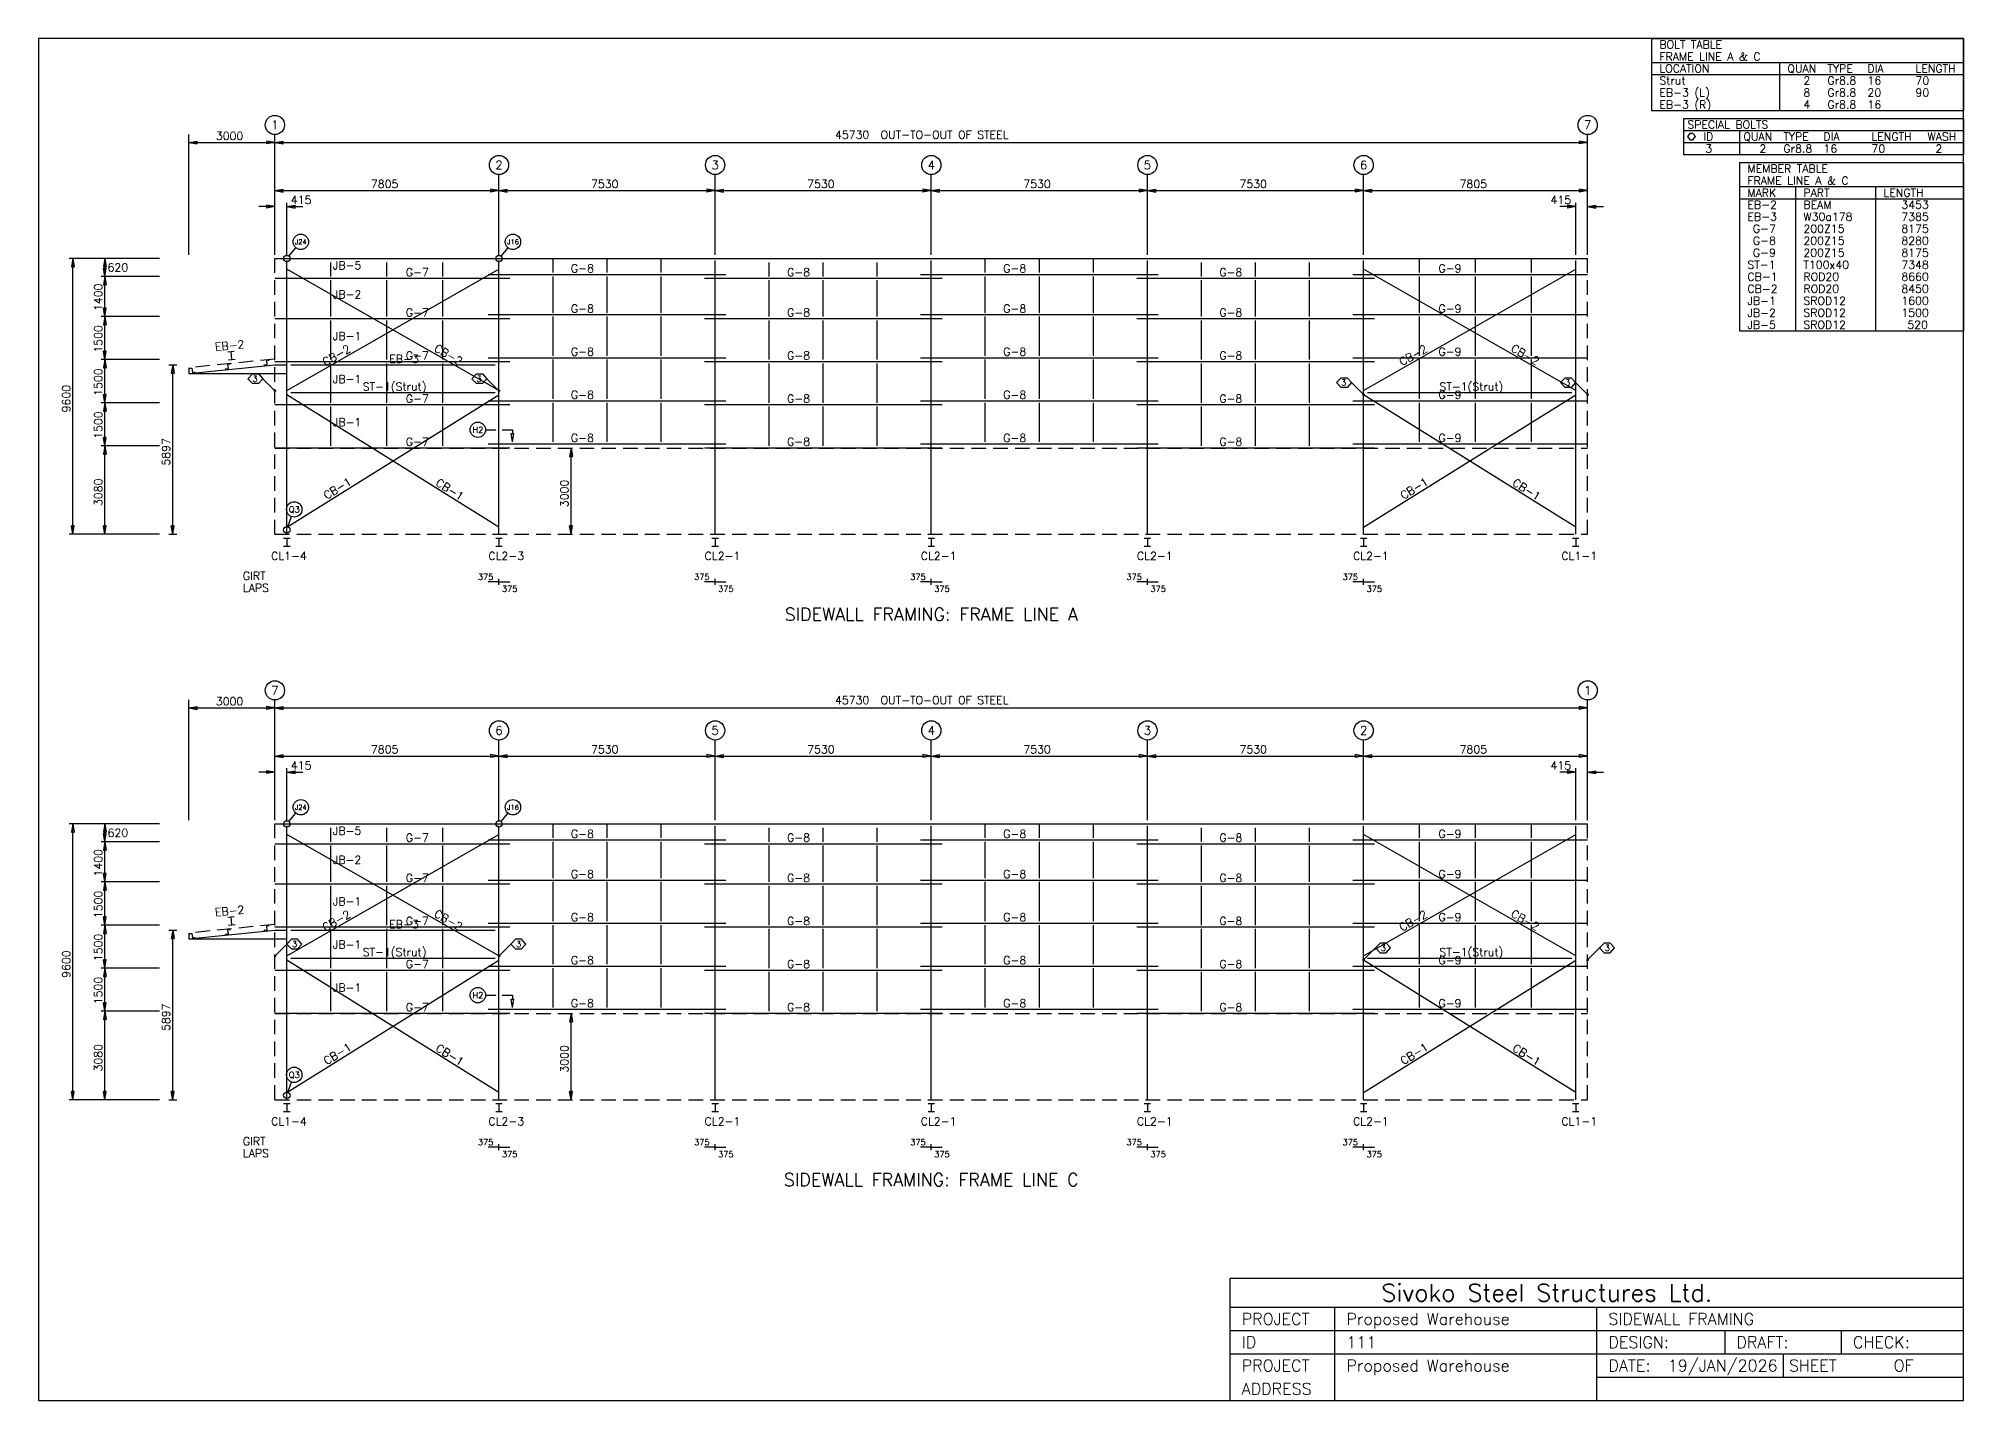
# Model space of a CAD drawing. Extents: x 0 to 67059, y 0 to 47420.
import ezdxf
from ezdxf.enums import TextEntityAlignment as Align

# ---------------------------------------------------------------- set-up
doc = ezdxf.new("R2010")
doc.units = 0
doc.linetypes.add('CONTIN', pattern=[0])
doc.linetypes.add('DASHED', pattern=[758.33, 506.93, -251.4])
doc.layers.get('0').update_dxf_attribs({"linetype": 'CONTIN'})
for name, color, linetype in [('1', 7, 'CONTIN'), ('10', 10, 'CONTIN'), ('11', 7, 'CONTIN'), ('12', 6, 'CONTIN'), ('13', 1, 'CONTIN'), ('14', 7, 'CONTIN'), ('15', 7, 'CONTIN'), ('2', 6, 'CONTIN'), ('22', 7, 'CONTIN'), ('26', 7, 'CONTIN'), ('3', 7, 'CONTIN'), ('4', 7, 'CONTIN'), ('5', 5, 'DASHED'), ('7', 7, 'CONTIN')]:
    doc.layers.add(name, color=color, linetype=linetype)
doc.styles.add('SIMPLEX', font='SIMPLEX')

# ---------------------------------------------------------------- blocks, each defined once
blk = doc.blocks.new('WCOL')
for p, q in [((-10.2, 0), (10.2, 0)), ((0, 0), (0, -25.4)), ((-10.2, -25.4), (10.2, -25.4))]:
    blk.add_line(p, q)
blk = doc.blocks.new('HEXAGON')
for p, q in [((7.6, 10.2), (0, 0)), ((0, 0), (7.6, -10.2)), ((17.8, 10.2), (7.6, 10.2)), ((25.4, 0), (17.8, 10.2)), ((17.8, -10.2), (25.4, 0)), ((7.6, -10.2), (17.8, -10.2))]:
    blk.add_line(p, q)
blk = doc.blocks.new('ARROW')
for p, q in [((0, 0), (-290, 48)), ((-290, 48), (-290, -48)), ((0, 0), (-290, -48))]:
    blk.add_line(p, q)
blk = doc.blocks.new('ARROWP')
for p, q in [((0, 0), (-290, 48)), ((-290, 48), (-290, -48)), ((0, 0), (-290, -48))]:
    blk.add_line(p, q)
blk = doc.blocks.new('CUTSEC')
at = {"layer": '7'}
for p, q in [((-468.40427, 0), (-111.52484, 0)), ((111.524841, 0), (468.404297, 0)), ((468.404297, 0), (468.404297, 133.829819))]:
    blk.add_line(p, q, dxfattribs=at)
at = {"layer": '7', "rotation": 90}
blk.add_blockref('ARROWP', (468.404297, 423.794373), dxfattribs=at)
blk = doc.blocks.new('ZCOL')
for p, q in [((10.2, 0), (0, 0)), ((0, 0), (0, -25.4)), ((10.2, -2.5), (10.2, 0)), ((-10.2, -25.4), (-10.2, -22.9)), ((0, -25.4), (-10.2, -25.4))]:
    blk.add_line(p, q)
blk = doc.blocks.new('SW1FRM')
at = {"layer": '1'}
for p, q in [((0, 9600), (8157.6958, 9600)), ((1951.25085, 8980), (1951.25085, 9466.1709)), ((3902.49878, 8980), (3902.49878, 9466.1709)), ((5853.75, 8980), (5853.75, 9466.1709)), ((7452.30469, 9600), (15687.6963, 9600)), ((9687.50098, 9113.8291), (9687.50098, 9600)), ((11570.001, 9113.8291), (11570.001, 9600)), ((13452.499, 9113.8291), (13452.499, 9600)), ((14982.3057, 9600), (23217.6953, 9600)), ((17217.5, 8980), (17217.5, 9466.1709)), ((19100.002, 8980), (19100.002, 9466.1709)), ((20982.498, 8980), (20982.498, 9466.1709)), ((22512.3066, 9600), (30747.6953, 9600)), ((24747.502, 9113.8291), (24747.502, 9600)), ((26630.002, 9113.8291), (26630.002, 9600)), ((28512.502, 9113.8291), (28512.502, 9600)), ((30042.3047, 9600), (38277.6953, 9600)), ((32277.5, 8980), (32277.5, 9466.1709)), ((34160, 8980), (34160, 9466.1709)), ((36042.5, 8980), (36042.5, 9466.1709)), ((37572.3047, 9600), (45730, 9600)), ((39876.25, 9113.8291), (39876.25, 9600)), ((41827.5, 9113.8291), (41827.5, 9600)), ((43778.75, 9113.8291), (43778.75, 9600)), ((0, 8913.08496), (8180.00049, 8913.08496)), ((415, 5006.2002), (7804.99951, 9228.28516)), ((7804.99951, 5006.2002), (415, 9228.28516)), ((1951.25085, 7580), (1951.25085, 8846.1709)), ((3902.49878, 7580), (3902.49878, 8846.1709)), ((5853.75, 7580), (5853.75, 8846.1709)), ((7430, 9046.91406), (15710.002, 9046.91406)), ((9687.50098, 7713.8291), (9687.50098, 8980)), ((11570.001, 7713.8291), (11570.001, 8980)), ((13452.499, 7713.8291), (13452.499, 8980)), ((14960, 8913.08496), (23240.002, 8913.08496)), ((17217.5, 7580), (17217.5, 8846.1709)), ((19100.002, 7580), (19100.002, 8846.1709)), ((20982.498, 7580), (20982.498, 8846.1709)), ((22490, 9046.91406), (30770, 9046.91406)), ((24747.502, 7713.8291), (24747.502, 8980)), ((26630.002, 7713.8291), (26630.002, 8980)), ((28512.502, 7713.8291), (28512.502, 8980)), ((30020, 8913.08496), (38300, 8913.08496)), ((32277.5, 7580), (32277.5, 8846.1709)), ((34160, 7580), (34160, 8846.1709)), ((36042.5, 7580), (36042.5, 8846.1709)), ((37550, 9046.91406), (45730, 9046.91406)), ((37925, 5006.2002), (45314.9961, 9228.28516)), ((45314.9961, 5006.2002), (37925, 9228.28516)), ((39876.25, 7713.8291), (39876.25, 8980)), ((41827.5, 7713.8291), (41827.5, 8980)), ((43778.75, 7713.8291), (43778.75, 8980)), ((0, 7513.08545), (8180.00049, 7513.08545)), ((1951.25085, 6080), (1951.25085, 7446.1709)), ((3902.49878, 6080), (3902.49878, 7446.1709)), ((5853.75, 6080), (5853.75, 7446.1709)), ((7430, 7646.91455), (15710.002, 7646.91455)), ((9687.50098, 6213.82959), (9687.50098, 7580)), ((11570.001, 6213.82959), (11570.001, 7580)), ((13452.499, 6213.82959), (13452.499, 7580)), ((14960, 7513.08545), (23240.002, 7513.08545)), ((17217.5, 6080), (17217.5, 7446.1709)), ((19100.002, 6080), (19100.002, 7446.1709)), ((20982.498, 6080), (20982.498, 7446.1709)), ((22490, 7646.91455), (30770, 7646.91455)), ((24747.502, 6213.82959), (24747.502, 7580)), ((26630.002, 6213.82959), (26630.002, 7580)), ((28512.502, 6213.82959), (28512.502, 7580)), ((30020, 7513.08545), (38300, 7513.08545)), ((32277.5, 6080), (32277.5, 7446.1709)), ((34160, 6080), (34160, 7446.1709)), ((36042.5, 6080), (36042.5, 7446.1709)), ((37550, 7646.91455), (45730, 7646.91455)), ((39876.25, 6213.82959), (39876.25, 7580)), ((41827.5, 6213.82959), (41827.5, 7580)), ((43778.75, 6213.82959), (43778.75, 7580)), ((7430, 6146.91504), (15710.002, 6146.91504)), ((9687.50098, 4713.82959), (9687.50098, 6080)), ((11570.001, 4713.82959), (11570.001, 6080)), ((13452.499, 4713.82959), (13452.499, 6080)), ((22490, 6146.91504), (30770, 6146.91504)), ((24747.502, 4713.82959), (24747.502, 6080)), ((26630.002, 4713.82959), (26630.002, 6080)), ((28512.502, 4713.82959), (28512.502, 6080)), ((37550, 6146.91504), (45730, 6146.91504)), ((39876.25, 4713.82959), (39876.25, 6080)), ((41827.5, 4713.82959), (41827.5, 6080)), ((43778.75, 4713.82959), (43778.75, 6080)), ((-3000.0095, 5599.99854), (0, 5900.00049)), ((-3000.0095, 5599.99854), (0, 5599.99854)), ((-3000.0095, 5599.99854), (-3000.0095, 5599.99854)), ((0, 6013.08496), (8180.00049, 6013.08496)), ((0, 5900.00049), (415, 5900.00049)), ((0, 5599.99854), (415, 5599.99854)), ((548.82983, 5896.7998), (7671.17139, 5896.7998)), ((1951.25085, 4580), (1951.25085, 5946.17041)), ((3902.49878, 4580), (3902.49878, 5946.17041)), ((5853.75, 4580), (5853.75, 5946.17041)), ((14960, 6013.08496), (23240.002, 6013.08496)), ((17217.5, 4580), (17217.5, 5946.17041)), ((19100.002, 4580), (19100.002, 5946.17041)), ((20982.498, 4580), (20982.498, 5946.17041)), ((30020, 6013.08496), (38300, 6013.08496)), ((32277.5, 4580), (32277.5, 5946.17041)), ((34160, 4580), (34160, 5946.17041)), ((36042.5, 4580), (36042.5, 5946.17041)), ((415, 250), (7804.99951, 4853.80029)), ((7804.99951, 250), (415, 4853.80029)), ((548.82983, 4930), (7671.17139, 4930)), ((37925, 250), (45314.9961, 4853.80029)), ((45314.9961, 250), (37925, 4853.80029)), ((38058.8281, 4930), (45181.1719, 4930)), ((0, 4513.08496), (8180.00049, 4513.08496)), ((1951.25085, 3080), (1951.25085, 4446.16992)), ((3902.49878, 3080), (3902.49878, 4446.16992)), ((5853.75, 3080), (5853.75, 4446.16992)), ((7430, 4646.91455), (15710.002, 4646.91455)), ((9687.50098, 3213.82983), (9687.50098, 4580)), ((11570.001, 3213.82983), (11570.001, 4580)), ((13452.499, 3213.82983), (13452.499, 4580)), ((14960, 4513.08496), (23240.002, 4513.08496)), ((17217.5, 3080), (17217.5, 4446.16992)), ((19100.002, 3080), (19100.002, 4446.16992)), ((20982.498, 3080), (20982.498, 4446.16992)), ((22490, 4646.91455), (30770, 4646.91455)), ((24747.502, 3213.82983), (24747.502, 4580)), ((26630.002, 3213.82983), (26630.002, 4580)), ((28512.502, 3213.82983), (28512.502, 4580)), ((30020, 4513.08496), (38300, 4513.08496)), ((32277.5, 3080), (32277.5, 4446.16992)), ((34160, 3080), (34160, 4446.16992)), ((36042.5, 3080), (36042.5, 4446.16992)), ((37550, 4646.91455), (45730, 4646.91455)), ((39876.25, 3213.82983), (39876.25, 4580)), ((41827.5, 3213.82983), (41827.5, 4580)), ((43778.75, 3213.82983), (43778.75, 4580)), ((0, 3013.08521), (8180.00049, 3013.08521)), ((7430, 3146.91479), (15710.002, 3146.91479)), ((14960, 3013.08521), (23240.002, 3013.08521)), ((22490, 3146.91479), (30770, 3146.91479)), ((30020, 3013.08521), (38300, 3013.08521)), ((37550, 3146.91479), (45730, 3146.91479))]:
    blk.add_line(p, q, dxfattribs=at)
at = {"layer": '12'}
for p, q in [((-2999.9998, 9733.83008), (-2999.9998, 13916.0107)), ((0, 9733.83008), (0, 13916.0107)), ((0.00017, 9733.83008), (0.00017, 13916.0107)), ((45730, 9733.83008), (45730, 13916.0107)), ((7804.99951, 9733.83008), (7804.99951, 12521.9502)), ((15335, 9733.83008), (15335, 12521.9502)), ((22865, 9733.83008), (22865, 12521.9502)), ((30395.002, 9733.83008), (30395.002, 12521.9502)), ((37925, 9733.83008), (37925, 12521.9502)), ((45730, 9733.83008), (45730, 12521.9502)), ((415, 9733.83008), (415, 11540.5322)), ((45314.9961, 9733.83008), (45314.9961, 11540.5322)), ((-6055.7808, 9600), (-7171.0288, 9600)), ((-4026.0283, 9600), (-6055.7808, 9600)), ((-5921.9507, 9600), (-5921.9507, 9600)), ((-4026.0283, 8980), (-6055.7808, 8980)), ((-5921.9507, 8980), (-5921.9507, 8980)), ((-5921.9507, 8980), (-5921.9507, 8980)), ((-4026.0283, 7580), (-6055.7808, 7580)), ((-5921.9507, 7580), (-5921.9507, 7580)), ((-5921.9507, 7580), (-5921.9507, 7580)), ((-4026.0283, 6080), (-6055.7808, 6080)), ((-5921.9507, 6080), (-5921.9507, 6080)), ((-5921.9507, 6080), (-5921.9507, 6080)), ((-3700.748, 5896.7998), (-3421.9355, 5896.7998)), ((-4026.0283, 4580), (-6055.7808, 4580)), ((-5921.9507, 4580), (-5921.9507, 4580)), ((-5921.9507, 4580), (-5921.9507, 4580)), ((-4026.0283, 3080), (-6055.7808, 3080)), ((-5921.9507, 3080), (-5921.9507, 3080)), ((-5921.9507, 3080), (-5921.9507, 3080)), ((-6055.7808, 0), (-7171.0288, 0)), ((-4026.0283, 0), (-6055.7808, 0)), ((-5921.9507, 0), (-5921.9507, 0)), ((-3700.748, 0), (-3421.9355, 0))]:
    blk.add_line(p, q, dxfattribs=at)
at = {"layer": '13'}
for centre in [(0, 14250.5859), (45730, 14250.5859), (7804.99951, 12856.5254), (15335, 12856.5254), (22865, 12856.5254), (30395.002, 12856.5254), (37925, 12856.5254)]:
    blk.add_circle(centre, 334.57452, dxfattribs=at)
at = {"layer": '2'}
for p, q in [((-3000, 13637.1982), (0, 13637.1982)), ((0, 13637.1982), (45730, 13637.1982)), ((0, 11406.7031), (-557.62421, 11406.7031)), ((0, 11964.3271), (45730, 11964.3271)), ((415, 11406.7031), (972.62415, 11406.7031)), ((45314.9961, 11406.7031), (44757.3711, 11406.7031)), ((45730, 11406.7031), (46287.625, 11406.7031)), ((-7037.1992, 0), (-7037.1992, 9600)), ((-5921.9507, 8980), (-5921.9507, 9600)), ((-5921.9507, 7580), (-5921.9507, 8980)), ((-5921.9507, 6080), (-5921.9507, 7580)), ((-5921.9507, 4580), (-5921.9507, 6080)), ((-3561.3416, 0), (-3561.3416, 5896.7998)), ((0, 4996.91504), (-418.21817, 5415.1333)), ((7804.99951, 4996.91504), (7386.78223, 5415.1333)), ((37925, 4863.08545), (37506.7813, 5281.30371)), ((45730, 4863.08545), (45311.7773, 5281.30371)), ((-5921.9507, 3080), (-5921.9507, 4580)), ((-5921.9507, 0), (-5921.9507, 3080)), ((10315, 0), (10315, 3000)), ((7804.99951, -1656.1438), (7430, -1656.1438)), ((7804.99951, -1760.6984), (7804.99951, -1551.5892)), ((7804.99951, -1760.6984), (7804.99951, -1551.5892)), ((7804.99951, -1656.1438), (8180.00049, -1656.1438)), ((15335, -1656.1438), (14960, -1656.1438)), ((15335, -1760.6984), (15335, -1551.5892)), ((15335, -1760.6984), (15335, -1551.5892)), ((15335, -1656.1438), (15710.002, -1656.1438)), ((22865, -1656.1438), (22490, -1656.1438)), ((22865, -1760.6984), (22865, -1551.5892)), ((22865, -1760.6984), (22865, -1551.5892)), ((22865, -1656.1438), (23240.002, -1656.1438)), ((30395.002, -1656.1438), (30020, -1656.1438)), ((30395.002, -1760.6984), (30395.002, -1551.5892)), ((30395.002, -1760.6984), (30395.002, -1551.5892)), ((30395.002, -1656.1438), (30770, -1656.1438)), ((37925, -1656.1438), (37550, -1656.1438)), ((37925, -1760.6984), (37925, -1551.5892)), ((37925, -1760.6984), (37925, -1551.5892)), ((37925, -1656.1438), (38300, -1656.1438))]:
    blk.add_line(p, q, dxfattribs=at)
for centre in [(0, 4996.91504), (7804.99951, 4996.91504), (37925, 4863.08545), (45730, 4863.08545)]:
    blk.add_circle(centre, 20.91091, dxfattribs=at)
at = {"layer": '4'}
for p, q in [((415, 0), (415, 9533.08496)), ((7804.99951, 0), (7804.99951, 9533.08496)), ((15335, 0), (15335, 9533.08496)), ((22865, 0), (22865, 9533.08496)), ((30395.002, 0), (30395.002, 9533.08496)), ((37925, 0), (37925, 9533.08496)), ((45314.9961, 0), (45314.9961, 9533.08496))]:
    blk.add_line(p, q, dxfattribs=at)
at = {"layer": '5'}
for p, q in [((0, 0), (0, 9600)), ((45730, 0), (45730, 9600)), ((0, 6100), (-3000, 5800)), ((-3000, 5800), (-3000, 5599.99854)), ((0, 0), (0, 3000)), ((0, 3000), (45730, 3000)), ((45730, 0), (45730, 3000)), ((0, 0), (45730, 0))]:
    blk.add_line(p, q, dxfattribs=at)
at = {"layer": '7'}
for p, q in [((486.68802, 9685.43164), (730.42731, 9975.90039)), ((7876.68799, 9685.43164), (8120.42773, 9975.90039)), ((453.14587, 257.1983), (582.84192, 613.51245))]:
    blk.add_line(p, q, dxfattribs=at)
for centre, radius in [((902.47864, 10180.9365), 267.65961), ((8292.47852, 10180.9365), 267.65961), ((415, 9600), 111.52484), ((7804.99951, 9600), 111.52484), ((7068.93652, 3637.62402), 267.65961), ((674.39209, 865.02838), 267.65961), ((415, 152.39999), 111.52484)]:
    blk.add_circle(centre, radius, dxfattribs=at)
at = {"layer": '10', "rotation": 5.711}
for name, p, xscale, yscale, zscale in [('WCOL', (-1500.0048, 6087.72119), 10.9768543, -10.976854, -10.976854), ('ZCOL', (-298.51117, 6047.8418), 8.75, 6.11771917, 6.11771917), ('ZCOL', (-2889.4265, 5788.75146), -8.75, 6.11771917, 6.11771917), ('ZCOL', (-1649.2555, 5912.76758), 8.75, 6.11771917, 6.11771917)]:
    blk.add_blockref(name, p, dxfattribs=dict(at, xscale=xscale, yscale=yscale, zscale=zscale))
at = {"layer": '10', "xscale": 10.9768543, "yscale": 10.9768543, "zscale": 10.9768543}
for p in [(415, -133.8298), (7804.99951, -133.8298), (15335, -133.8298), (22865, -133.8298), (30395.002, -133.8298), (37925, -133.8298), (45314.9961, -133.8298)]:
    blk.add_blockref('WCOL', p, dxfattribs=at)
at = {"layer": '2'}
for p, rotation in [((-3000, 13637.1982), 180), ((0, 13637.1982), 180), ((0, 11964.3271), 180), ((415, 11406.7031), 180), ((7804.99951, 11964.3271), 180), ((15335, 11964.3271), 180), ((22865, 11964.3271), 180), ((30395.002, 11964.3271), 180), ((37925, 11964.3271), 180), ((45730, 11406.7031), 180), ((-7037.1992, 9600), 90), ((-5921.9507, 9600), 90), ((-5921.9507, 8980), 270), ((-5921.9507, 8980), 90), ((-5921.9507, 7580), 270), ((-5921.9507, 7580), 90), ((-5921.9507, 6080), 270), ((-5921.9507, 6080), 90), ((-3561.3416, 5896.7998), 90), ((-5921.9507, 4580), 270), ((-5921.9507, 4580), 90), ((-5921.9507, 3080), 270), ((-5921.9507, 3080), 90), ((10315, 3000), 90), ((-7037.1992, 0), 270), ((-5921.9507, 0), 270), ((-3561.3416, 0), 270), ((10315, 0), 270)]:
    blk.add_blockref('ARROW', p, dxfattribs=dict(at, rotation=rotation))
for p in [(0, 13637.1982), (45730, 13637.1982), (0, 11406.7031), (7804.99951, 11964.3271), (15335, 11964.3271), (22865, 11964.3271), (30395.002, 11964.3271), (37925, 11964.3271), (45314.9961, 11406.7031), (45730, 11964.3271)]:
    blk.add_blockref('ARROW', p, dxfattribs=at)
at = {"layer": '2', "xscale": -20.581604, "yscale": 16.4652825, "zscale": 16.4652825}
for p in [(-418.21817, 5415.1333), (7386.78223, 5415.1333), (37506.7813, 5281.30371), (45311.7773, 5281.30371)]:
    blk.add_blockref('HEXAGON', p, dxfattribs=at)
at = {"layer": '7', "yscale": -1, "zscale": -1}
blk.add_blockref('CUTSEC', (7804.99951, 3637.62402), dxfattribs=at)
at = {"layer": '11', "style": 'SIMPLEX'}
for s, height, p in [('3000', 278.812103, (-2057.6243, 13730.1357)), ('45730', 278.812103, (19512.2852, 13771.0273)), ('7805', 278.812103, (3344.87573, 12057.2646)), ('7530', 278.812103, (11012.376, 12057.2646)), ('7530', 278.812103, (18542.377, 12057.2646)), ('7530', 278.812103, (26072.377, 12057.2646)), ('7530', 278.812103, (33602.375, 12057.2646)), ('7805', 278.812103, (41269.875, 12057.2646)), ('415', 278.812103, (554.40607, 11499.6406)), ('415', 278.812103, (44436.7383, 11499.6406)), ('620', 278.812103, (-5829.0137, 9150.59375)), ('375', 209.109085, (7073.11865, -1586.4408)), ('375', 209.109085, (7909.55518, -2004.6591)), ('375', 209.109085, (14603.1182, -1586.4408)), ('375', 209.109085, (15439.5557, -2004.6591)), ('375', 209.109085, (22133.1191, -1586.4408)), ('375', 209.109085, (22969.5566, -2004.6591)), ('375', 209.109085, (29663.1191, -1586.4408)), ('375', 209.109085, (30499.5547, -2004.6591)), ('375', 209.109085, (37193.1172, -1586.4408)), ('375', 209.109085, (38029.5547, -2004.6591))]:
    blk.add_text(s, height=height, dxfattribs=at).set_placement(p)
for s, p in [('1400', (-6014.8882, 7771.16797)), ('1500', (-6014.8882, 6321.16797)), ('1500', (-6014.8882, 4821.16797)), ('9600', (-7130.1367, 4242.37598)), ('1500', (-6014.8882, 3321.16772)), ('5897', (-3654.2793, 2390.77563)), ('3080', (-6014.8882, 982.37579)), ('3000', (10222.0625, 942.37579))]:
    blk.add_text(s, height=278.812103, rotation=90, dxfattribs=at).set_placement(p)
at = {"layer": '13', "style": 'SIMPLEX'}
for s, p in [('1', (0, 14100.0273)), ('7', (45730, 14100.0273)), ('2', (7804.99951, 12705.9668)), ('3', (15335, 12705.9668)), ('4', (22865, 12705.9668)), ('5', (30395.002, 12705.9668)), ('6', (37925, 12705.9668))]:
    blk.add_text(s, height=301.1171, dxfattribs=at).set_placement(p, align=Align.CENTER)
at = {"layer": '15', "style": 'SIMPLEX'}
blk.add_text(' OUT-TO-OUT OF STEEL', height=278.812103, dxfattribs=at).set_placement((20906.3457, 13771.0273))
blk.add_text('SIDEWALL FRAMING: FRAME LINE A', height=446.099365, dxfattribs=at).set_placement((22865, -3008.3823), align=Align.CENTER)
at = {"layer": '2', "style": 'SIMPLEX'}
for s, height, p in [('3', 209.10908, (-784.15906, 5310.5791)), ('3', 209.10908, (7020.8418, 5310.5791)), ('3', 209.10908, (37140.8398, 5176.74902)), ('3', 209.10908, (44945.8398, 5176.74902)), ('GIRT', 278.812103, (-1115.2484, -1586.4409)), ('LAPS', 278.812103, (-1115.2484, -2004.6591))]:
    blk.add_text(s, height=height, dxfattribs=at).set_placement(p)
at = {"layer": '3', "style": 'SIMPLEX'}
for s, p in [('JB-5', (2018.16577, 9223.08496)), (' G-8', (10119.9189, 9116.61719)), (' G-8', (25179.9199, 9116.61719)), (' G-9', (40343.043, 9116.61719)), (' G-7', (4369.29248, 8982.78809)), (' G-8', (17649.918, 8982.78809)), (' G-8', (32709.9199, 8982.78809)), ('JB-2', (2018.16577, 8213.08496)), (' G-7', (4369.29248, 7582.7876)), (' G-8', (10119.9189, 7716.61719)), (' G-8', (17649.918, 7582.7876)), (' G-8', (25179.9199, 7716.61719)), (' G-8', (32709.9199, 7582.7876)), (' G-9', (40343.043, 7716.61719)), ('JB-1', (2018.16577, 6763.08545)), ('EB-3', (3984.5354, 5966.50293)), (' G-7', (4369.29248, 6082.7876)), (' G-8', (10119.9189, 6216.61816)), (' G-8', (17649.918, 6082.7876)), (' G-8', (25179.9199, 6216.61816)), (' G-8', (32709.9199, 6082.7876)), (' G-9', (40343.043, 6216.61816)), ('JB-1', (2018.16577, 5263.08496)), ('ST-1(Strut)', (3057.48511, 4999.70313)), (' G-7', (4369.29248, 4582.78809)), (' G-8', (10119.9189, 4716.61768)), (' G-8', (17649.918, 4582.78809)), (' G-8', (25179.9199, 4716.61768)), (' G-8', (32709.9199, 4582.78809)), (' G-9', (40343.043, 4716.61768)), ('ST-1(Strut)', (40567.4844, 4999.70313)), ('JB-1', (2018.16577, 3763.08521)), (' G-7', (4369.29248, 3082.78809)), (' G-8', (10119.9189, 3216.61792)), (' G-8', (17649.918, 3082.78809)), (' G-8', (25179.9199, 3216.61792)), (' G-8', (32709.9199, 3082.78809)), (' G-9', (40343.043, 3216.61792)), (' CL1-4', (-323.85208, -894.98682)), (' CL2-3', (7247.37598, -894.98682)), (' CL2-1', (14777.374, -894.98682)), (' CL2-1', (22307.377, -894.98682)), (' CL2-1', (29837.377, -894.98682)), (' CL2-1', (37367.375, -894.98682)), (' CL1-1', (44624.9375, -894.98682))]:
    blk.add_text(s, height=278.812103, dxfattribs=at).set_placement(p)
for s, rotation, p in [('EB-2', 5.711, (-2075.6687, 6380.4082)), ('CB-2', 29.74, (1755.85168, 5852.53809)), ('CB-2', -29.74, (5520.00684, 6391.94873)), ('CB-2', 29.74, (39265.8516, 5852.53809)), ('CB-2', -29.74, (43030.0039, 6391.94873)), ('CB-1', 31.922, (1805.59509, 1198.43115)), ('CB-1', -31.922, (5574.30762, 1721.79236)), ('CB-1', 31.922, (39315.5938, 1198.4314)), ('CB-1', -31.922, (43084.3047, 1721.79236))]:
    blk.add_text(s, height=278.812103, rotation=rotation, dxfattribs=at).set_placement(p)
at = {"layer": '7', "style": 'SIMPLEX'}
for s, height, p in [('J24', 171.302139, (902.47864, 10180.9365)), ('J16', 171.302139, (8292.47852, 10180.9365)), ('H2', 214.127701, (7068.93652, 3637.62402)), ('Q3', 214.127701, (674.39209, 865.02838))]:
    blk.add_text(s, height=height, dxfattribs=at).set_placement(p, align=Align.MIDDLE_CENTER)
blk = doc.blocks.new('SW2FRM')
at = {"layer": '1'}
for p, q in [((0, 9600), (8157.6958, 9600)), ((1951.25085, 8980), (1951.25085, 9466.1709)), ((3902.49878, 8980), (3902.49878, 9466.1709)), ((5853.75, 8980), (5853.75, 9466.1709)), ((7452.30469, 9600), (15687.6963, 9600)), ((9687.50098, 9113.8291), (9687.50098, 9600)), ((11570.001, 9113.8291), (11570.001, 9600)), ((13452.499, 9113.8291), (13452.499, 9600)), ((14982.3057, 9600), (23217.6953, 9600)), ((17217.5, 8980), (17217.5, 9466.1709)), ((19100.002, 8980), (19100.002, 9466.1709)), ((20982.498, 8980), (20982.498, 9466.1709)), ((22512.3066, 9600), (30747.6953, 9600)), ((24747.502, 9113.8291), (24747.502, 9600)), ((26630.002, 9113.8291), (26630.002, 9600)), ((28512.502, 9113.8291), (28512.502, 9600)), ((30042.3047, 9600), (38277.6953, 9600)), ((32277.5, 8980), (32277.5, 9466.1709)), ((34160, 8980), (34160, 9466.1709)), ((36042.5, 8980), (36042.5, 9466.1709)), ((37572.3047, 9600), (45730, 9600)), ((39876.25, 9113.8291), (39876.25, 9600)), ((41827.5, 9113.8291), (41827.5, 9600)), ((43778.75, 9113.8291), (43778.75, 9600)), ((0, 8913.08496), (8180.00049, 8913.08496)), ((415, 5006.2002), (7804.99951, 9228.28516)), ((7804.99951, 5006.2002), (415, 9228.28516)), ((1951.25085, 7580), (1951.25085, 8846.1709)), ((3902.49878, 7580), (3902.49878, 8846.1709)), ((5853.75, 7580), (5853.75, 8846.1709)), ((7430, 9046.91406), (15710.002, 9046.91406)), ((9687.50098, 7713.8291), (9687.50098, 8980)), ((11570.001, 7713.8291), (11570.001, 8980)), ((13452.499, 7713.8291), (13452.499, 8980)), ((14960, 8913.08496), (23240.002, 8913.08496)), ((17217.5, 7580), (17217.5, 8846.1709)), ((19100.002, 7580), (19100.002, 8846.1709)), ((20982.498, 7580), (20982.498, 8846.1709)), ((22490, 9046.91406), (30770, 9046.91406)), ((24747.502, 7713.8291), (24747.502, 8980)), ((26630.002, 7713.8291), (26630.002, 8980)), ((28512.502, 7713.8291), (28512.502, 8980)), ((30020, 8913.08496), (38300, 8913.08496)), ((32277.5, 7580), (32277.5, 8846.1709)), ((34160, 7580), (34160, 8846.1709)), ((36042.5, 7580), (36042.5, 8846.1709)), ((37550, 9046.91406), (45730, 9046.91406)), ((37925, 5006.2002), (45314.9961, 9228.28516)), ((45314.9961, 5006.2002), (37925, 9228.28516)), ((39876.25, 7713.8291), (39876.25, 8980)), ((41827.5, 7713.8291), (41827.5, 8980)), ((43778.75, 7713.8291), (43778.75, 8980)), ((0, 7513.08545), (8180.00049, 7513.08545)), ((1951.25085, 6080), (1951.25085, 7446.1709)), ((3902.49878, 6080), (3902.49878, 7446.1709)), ((5853.75, 6080), (5853.75, 7446.1709)), ((7430, 7646.91455), (15710.002, 7646.91455)), ((9687.50098, 6213.82959), (9687.50098, 7580)), ((11570.001, 6213.82959), (11570.001, 7580)), ((13452.499, 6213.82959), (13452.499, 7580)), ((14960, 7513.08545), (23240.002, 7513.08545)), ((17217.5, 6080), (17217.5, 7446.1709)), ((19100.002, 6080), (19100.002, 7446.1709)), ((20982.498, 6080), (20982.498, 7446.1709)), ((22490, 7646.91455), (30770, 7646.91455)), ((24747.502, 6213.82959), (24747.502, 7580)), ((26630.002, 6213.82959), (26630.002, 7580)), ((28512.502, 6213.82959), (28512.502, 7580)), ((30020, 7513.08545), (38300, 7513.08545)), ((32277.5, 6080), (32277.5, 7446.1709)), ((34160, 6080), (34160, 7446.1709)), ((36042.5, 6080), (36042.5, 7446.1709)), ((37550, 7646.91455), (45730, 7646.91455)), ((39876.25, 6213.82959), (39876.25, 7580)), ((41827.5, 6213.82959), (41827.5, 7580)), ((43778.75, 6213.82959), (43778.75, 7580)), ((7430, 6146.91504), (15710.002, 6146.91504)), ((9687.50098, 4713.82959), (9687.50098, 6080)), ((11570.001, 4713.82959), (11570.001, 6080)), ((13452.499, 4713.82959), (13452.499, 6080)), ((22490, 6146.91504), (30770, 6146.91504)), ((24747.502, 4713.82959), (24747.502, 6080)), ((26630.002, 4713.82959), (26630.002, 6080)), ((28512.502, 4713.82959), (28512.502, 6080)), ((37550, 6146.91504), (45730, 6146.91504)), ((39876.25, 4713.82959), (39876.25, 6080)), ((41827.5, 4713.82959), (41827.5, 6080)), ((43778.75, 4713.82959), (43778.75, 6080)), ((-3000.0095, 5599.99854), (0, 5900.00049)), ((-3000.0095, 5599.99854), (0, 5599.99854)), ((-3000.0095, 5599.99854), (-3000.0095, 5599.99854)), ((0, 6013.08496), (8180.00049, 6013.08496)), ((0, 5900.00049), (415, 5900.00049)), ((0, 5599.99854), (415, 5599.99854)), ((548.82983, 5896.7998), (7671.17139, 5896.7998)), ((1951.25085, 4580), (1951.25085, 5946.17041)), ((3902.49878, 4580), (3902.49878, 5946.17041)), ((5853.75, 4580), (5853.75, 5946.17041)), ((14960, 6013.08496), (23240.002, 6013.08496)), ((17217.5, 4580), (17217.5, 5946.17041)), ((19100.002, 4580), (19100.002, 5946.17041)), ((20982.498, 4580), (20982.498, 5946.17041)), ((30020, 6013.08496), (38300, 6013.08496)), ((32277.5, 4580), (32277.5, 5946.17041)), ((34160, 4580), (34160, 5946.17041)), ((36042.5, 4580), (36042.5, 5946.17041)), ((415, 250), (7804.99951, 4853.80029)), ((7804.99951, 250), (415, 4853.80029)), ((548.82983, 4930), (7671.17139, 4930)), ((37925, 250), (45314.9961, 4853.80029)), ((45314.9961, 250), (37925, 4853.80029)), ((38058.8281, 4930), (45181.1719, 4930)), ((0, 4513.08496), (8180.00049, 4513.08496)), ((1951.25085, 3080), (1951.25085, 4446.16992)), ((3902.49878, 3080), (3902.49878, 4446.16992)), ((5853.75, 3080), (5853.75, 4446.16992)), ((7430, 4646.91455), (15710.002, 4646.91455)), ((9687.50098, 3213.82983), (9687.50098, 4580)), ((11570.001, 3213.82983), (11570.001, 4580)), ((13452.499, 3213.82983), (13452.499, 4580)), ((14960, 4513.08496), (23240.002, 4513.08496)), ((17217.5, 3080), (17217.5, 4446.16992)), ((19100.002, 3080), (19100.002, 4446.16992)), ((20982.498, 3080), (20982.498, 4446.16992)), ((22490, 4646.91455), (30770, 4646.91455)), ((24747.502, 3213.82983), (24747.502, 4580)), ((26630.002, 3213.82983), (26630.002, 4580)), ((28512.502, 3213.82983), (28512.502, 4580)), ((30020, 4513.08496), (38300, 4513.08496)), ((32277.5, 3080), (32277.5, 4446.16992)), ((34160, 3080), (34160, 4446.16992)), ((36042.5, 3080), (36042.5, 4446.16992)), ((37550, 4646.91455), (45730, 4646.91455)), ((39876.25, 3213.82983), (39876.25, 4580)), ((41827.5, 3213.82983), (41827.5, 4580)), ((43778.75, 3213.82983), (43778.75, 4580)), ((0, 3013.08521), (8180.00049, 3013.08521)), ((7430, 3146.91479), (15710.002, 3146.91479)), ((14960, 3013.08521), (23240.002, 3013.08521)), ((22490, 3146.91479), (30770, 3146.91479)), ((30020, 3013.08521), (38300, 3013.08521)), ((37550, 3146.91479), (45730, 3146.91479))]:
    blk.add_line(p, q, dxfattribs=at)
at = {"layer": '12'}
for p, q in [((-2999.9998, 9733.83008), (-2999.9998, 13916.0107)), ((0, 9733.83008), (0, 13916.0107)), ((0.00017, 9733.83008), (0.00017, 13916.0107)), ((45730, 9733.83008), (45730, 13916.0107)), ((7804.99951, 9733.83008), (7804.99951, 12521.9502)), ((15335, 9733.83008), (15335, 12521.9502)), ((22865, 9733.83008), (22865, 12521.9502)), ((30395.002, 9733.83008), (30395.002, 12521.9502)), ((37925, 9733.83008), (37925, 12521.9502)), ((45730, 9733.83008), (45730, 12521.9502)), ((415, 9733.83008), (415, 11540.5322)), ((45314.9961, 9733.83008), (45314.9961, 11540.5322)), ((-6055.7808, 9600), (-7171.0288, 9600)), ((-4026.0283, 9600), (-6055.7808, 9600)), ((-5921.9507, 9600), (-5921.9507, 9600)), ((-4026.0283, 8980), (-6055.7808, 8980)), ((-5921.9507, 8980), (-5921.9507, 8980)), ((-5921.9507, 8980), (-5921.9507, 8980)), ((-4026.0283, 7580), (-6055.7808, 7580)), ((-5921.9507, 7580), (-5921.9507, 7580)), ((-5921.9507, 7580), (-5921.9507, 7580)), ((-4026.0283, 6080), (-6055.7808, 6080)), ((-5921.9507, 6080), (-5921.9507, 6080)), ((-5921.9507, 6080), (-5921.9507, 6080)), ((-3700.748, 5896.7998), (-3421.9355, 5896.7998)), ((-4026.0283, 4580), (-6055.7808, 4580)), ((-5921.9507, 4580), (-5921.9507, 4580)), ((-5921.9507, 4580), (-5921.9507, 4580)), ((-4026.0283, 3080), (-6055.7808, 3080)), ((-5921.9507, 3080), (-5921.9507, 3080)), ((-5921.9507, 3080), (-5921.9507, 3080)), ((-6055.7808, 0), (-7171.0288, 0)), ((-4026.0283, 0), (-6055.7808, 0)), ((-5921.9507, 0), (-5921.9507, 0)), ((-3700.748, 0), (-3421.9355, 0))]:
    blk.add_line(p, q, dxfattribs=at)
at = {"layer": '13'}
for centre in [(0, 14250.5859), (45730, 14250.5859), (7804.99951, 12856.5254), (15335, 12856.5254), (22865, 12856.5254), (30395.002, 12856.5254), (37925, 12856.5254)]:
    blk.add_circle(centre, 334.57452, dxfattribs=at)
at = {"layer": '2'}
for p, q in [((-3000, 13637.1982), (0, 13637.1982)), ((0, 13637.1982), (45730, 13637.1982)), ((0, 11406.7031), (-557.62421, 11406.7031)), ((0, 11964.3271), (45730, 11964.3271)), ((415, 11406.7031), (972.62415, 11406.7031)), ((45314.9961, 11406.7031), (44757.3711, 11406.7031)), ((45730, 11406.7031), (46287.625, 11406.7031)), ((-7037.1992, 0), (-7037.1992, 9600)), ((-5921.9507, 8980), (-5921.9507, 9600)), ((-5921.9507, 7580), (-5921.9507, 8980)), ((-5921.9507, 6080), (-5921.9507, 7580)), ((-5921.9507, 4580), (-5921.9507, 6080)), ((-3561.3416, 0), (-3561.3416, 5896.7998)), ((0, 4996.91504), (418.21817, 5415.1333)), ((7804.99951, 4996.91504), (8223.21777, 5415.1333)), ((37925, 4863.08545), (38343.2188, 5281.30371)), ((45730, 4863.08545), (46148.2188, 5281.30371)), ((-5921.9507, 3080), (-5921.9507, 4580)), ((-5921.9507, 0), (-5921.9507, 3080)), ((10315, 0), (10315, 3000)), ((7804.99951, -1656.1438), (7430, -1656.1438)), ((7804.99951, -1760.6984), (7804.99951, -1551.5892)), ((7804.99951, -1760.6984), (7804.99951, -1551.5892)), ((7804.99951, -1656.1438), (8180.00049, -1656.1438)), ((15335, -1656.1438), (14960, -1656.1438)), ((15335, -1760.6984), (15335, -1551.5892)), ((15335, -1760.6984), (15335, -1551.5892)), ((15335, -1656.1438), (15710.002, -1656.1438)), ((22865, -1656.1438), (22490, -1656.1438)), ((22865, -1760.6984), (22865, -1551.5892)), ((22865, -1760.6984), (22865, -1551.5892)), ((22865, -1656.1438), (23240.002, -1656.1438)), ((30395.002, -1656.1438), (30020, -1656.1438)), ((30395.002, -1760.6984), (30395.002, -1551.5892)), ((30395.002, -1760.6984), (30395.002, -1551.5892)), ((30395.002, -1656.1438), (30770, -1656.1438)), ((37925, -1656.1438), (37550, -1656.1438)), ((37925, -1760.6984), (37925, -1551.5892)), ((37925, -1760.6984), (37925, -1551.5892)), ((37925, -1656.1438), (38300, -1656.1438))]:
    blk.add_line(p, q, dxfattribs=at)
for centre in [(0, 4996.91504), (7804.99951, 4996.91504), (37925, 4863.08545), (45730, 4863.08545)]:
    blk.add_circle(centre, 20.91091, dxfattribs=at)
at = {"layer": '4'}
for p, q in [((415, 0), (415, 9533.08496)), ((7804.99951, 0), (7804.99951, 9533.08496)), ((15335, 0), (15335, 9533.08496)), ((22865, 0), (22865, 9533.08496)), ((30395.002, 0), (30395.002, 9533.08496)), ((37925, 0), (37925, 9533.08496)), ((45314.9961, 0), (45314.9961, 9533.08496))]:
    blk.add_line(p, q, dxfattribs=at)
at = {"layer": '5'}
for p, q in [((0, 0), (0, 9600)), ((45730, 0), (45730, 9600)), ((0, 6100), (-3000, 5800)), ((-3000, 5800), (-3000, 5599.99854)), ((0, 0), (0, 3000)), ((0, 3000), (45730, 3000)), ((45730, 0), (45730, 3000)), ((0, 0), (45730, 0))]:
    blk.add_line(p, q, dxfattribs=at)
at = {"layer": '7'}
for p, q in [((486.68802, 9685.43164), (730.42731, 9975.90039)), ((7876.68799, 9685.43164), (8120.42773, 9975.90039)), ((453.14587, 257.1983), (582.84192, 613.51245))]:
    blk.add_line(p, q, dxfattribs=at)
for centre, radius in [((902.47864, 10180.9365), 267.65961), ((8292.47852, 10180.9365), 267.65961), ((415, 9600), 111.52484), ((7804.99951, 9600), 111.52484), ((7068.93652, 3637.62402), 267.65961), ((674.39209, 865.02838), 267.65961), ((415, 152.39999), 111.52484)]:
    blk.add_circle(centre, radius, dxfattribs=at)
at = {"layer": '10', "rotation": 5.711}
for name, p, xscale, yscale, zscale in [('WCOL', (-1500.0048, 6087.72119), 10.9768543, -10.976854, -10.976854), ('ZCOL', (-298.51117, 6047.8418), 8.75, 6.11771917, 6.11771917), ('ZCOL', (-2889.4265, 5788.75146), -8.75, 6.11771917, 6.11771917), ('ZCOL', (-1649.2555, 5912.76758), 8.75, 6.11771917, 6.11771917)]:
    blk.add_blockref(name, p, dxfattribs=dict(at, xscale=xscale, yscale=yscale, zscale=zscale))
at = {"layer": '10', "xscale": 10.9768543, "yscale": 10.9768543, "zscale": 10.9768543}
for p in [(415, -133.8298), (7804.99951, -133.8298), (15335, -133.8298), (22865, -133.8298), (30395.002, -133.8298), (37925, -133.8298), (45314.9961, -133.8298)]:
    blk.add_blockref('WCOL', p, dxfattribs=at)
at = {"layer": '2'}
for p, rotation in [((-3000, 13637.1982), 180), ((0, 13637.1982), 180), ((0, 11964.3271), 180), ((415, 11406.7031), 180), ((7804.99951, 11964.3271), 180), ((15335, 11964.3271), 180), ((22865, 11964.3271), 180), ((30395.002, 11964.3271), 180), ((37925, 11964.3271), 180), ((45730, 11406.7031), 180), ((-7037.1992, 9600), 90), ((-5921.9507, 9600), 90), ((-5921.9507, 8980), 270), ((-5921.9507, 8980), 90), ((-5921.9507, 7580), 270), ((-5921.9507, 7580), 90), ((-5921.9507, 6080), 270), ((-5921.9507, 6080), 90), ((-3561.3416, 5896.7998), 90), ((-5921.9507, 4580), 270), ((-5921.9507, 4580), 90), ((-5921.9507, 3080), 270), ((-5921.9507, 3080), 90), ((10315, 3000), 90), ((-7037.1992, 0), 270), ((-5921.9507, 0), 270), ((-3561.3416, 0), 270), ((10315, 0), 270)]:
    blk.add_blockref('ARROW', p, dxfattribs=dict(at, rotation=rotation))
for p in [(0, 13637.1982), (45730, 13637.1982), (0, 11406.7031), (7804.99951, 11964.3271), (15335, 11964.3271), (22865, 11964.3271), (30395.002, 11964.3271), (37925, 11964.3271), (45314.9961, 11406.7031), (45730, 11964.3271)]:
    blk.add_blockref('ARROW', p, dxfattribs=at)
at = {"layer": '2', "xscale": 20.581604, "yscale": 16.4652825, "zscale": 16.4652825}
for p in [(418.21817, 5415.1333), (8223.21777, 5415.1333), (38343.2188, 5281.30371), (46148.2188, 5281.30371)]:
    blk.add_blockref('HEXAGON', p, dxfattribs=at)
at = {"layer": '7', "yscale": -1, "zscale": -1}
blk.add_blockref('CUTSEC', (7804.99951, 3637.62402), dxfattribs=at)
at = {"layer": '11', "style": 'SIMPLEX'}
for s, height, p in [('3000', 278.812103, (-2057.6243, 13730.1357)), ('45730', 278.812103, (19512.2852, 13771.0273)), ('7805', 278.812103, (3344.87573, 12057.2646)), ('7530', 278.812103, (11012.376, 12057.2646)), ('7530', 278.812103, (18542.377, 12057.2646)), ('7530', 278.812103, (26072.377, 12057.2646)), ('7530', 278.812103, (33602.375, 12057.2646)), ('7805', 278.812103, (41269.875, 12057.2646)), ('415', 278.812103, (554.40607, 11499.6406)), ('415', 278.812103, (44436.7383, 11499.6406)), ('620', 278.812103, (-5829.0137, 9150.59375)), ('375', 209.109085, (7073.11865, -1586.4408)), ('375', 209.109085, (7909.55518, -2004.6591)), ('375', 209.109085, (14603.1182, -1586.4408)), ('375', 209.109085, (15439.5557, -2004.6591)), ('375', 209.109085, (22133.1191, -1586.4408)), ('375', 209.109085, (22969.5566, -2004.6591)), ('375', 209.109085, (29663.1191, -1586.4408)), ('375', 209.109085, (30499.5547, -2004.6591)), ('375', 209.109085, (37193.1172, -1586.4408)), ('375', 209.109085, (38029.5547, -2004.6591))]:
    blk.add_text(s, height=height, dxfattribs=at).set_placement(p)
for s, p in [('1400', (-6014.8882, 7771.16797)), ('1500', (-6014.8882, 6321.16797)), ('1500', (-6014.8882, 4821.16797)), ('9600', (-7130.1367, 4242.37598)), ('1500', (-6014.8882, 3321.16772)), ('5897', (-3654.2793, 2390.77563)), ('3080', (-6014.8882, 982.37579)), ('3000', (10222.0625, 942.37579))]:
    blk.add_text(s, height=278.812103, rotation=90, dxfattribs=at).set_placement(p)
at = {"layer": '13', "style": 'SIMPLEX'}
for s, p in [('7', (0, 14100.0273)), ('1', (45730, 14100.0273)), ('6', (7804.99951, 12705.9668)), ('5', (15335, 12705.9668)), ('4', (22865, 12705.9668)), ('3', (30395.002, 12705.9668)), ('2', (37925, 12705.9668))]:
    blk.add_text(s, height=301.1171, dxfattribs=at).set_placement(p, align=Align.CENTER)
at = {"layer": '15', "style": 'SIMPLEX'}
blk.add_text(' OUT-TO-OUT OF STEEL', height=278.812103, dxfattribs=at).set_placement((20906.3457, 13771.0273))
blk.add_text('SIDEWALL FRAMING: FRAME LINE C', height=446.099365, dxfattribs=at).set_placement((22865, -3008.3823), align=Align.CENTER)
at = {"layer": '2', "style": 'SIMPLEX'}
for s, height, p in [('3', 209.10908, (595.96088, 5310.5791)), ('3', 209.10908, (8400.96094, 5310.5791)), ('3', 209.10908, (38520.9609, 5176.74902)), ('3', 209.10908, (46325.9609, 5176.74902)), ('GIRT', 278.812103, (-1115.2484, -1586.4409)), ('LAPS', 278.812103, (-1115.2484, -2004.6591))]:
    blk.add_text(s, height=height, dxfattribs=at).set_placement(p)
at = {"layer": '3', "style": 'SIMPLEX'}
for s, p in [('JB-5', (2018.16577, 9223.08496)), (' G-8', (10119.9189, 9116.61719)), (' G-8', (25179.9199, 9116.61719)), (' G-9', (40343.043, 9116.61719)), (' G-7', (4369.29248, 8982.78809)), (' G-8', (17649.918, 8982.78809)), (' G-8', (32709.9199, 8982.78809)), ('JB-2', (2018.16577, 8213.08496)), (' G-7', (4369.29248, 7582.7876)), (' G-8', (10119.9189, 7716.61719)), (' G-8', (17649.918, 7582.7876)), (' G-8', (25179.9199, 7716.61719)), (' G-8', (32709.9199, 7582.7876)), (' G-9', (40343.043, 7716.61719)), ('JB-1', (2018.16577, 6763.08545)), ('EB-3', (3984.5354, 5966.50293)), (' G-7', (4369.29248, 6082.7876)), (' G-8', (10119.9189, 6216.61816)), (' G-8', (17649.918, 6082.7876)), (' G-8', (25179.9199, 6216.61816)), (' G-8', (32709.9199, 6082.7876)), (' G-9', (40343.043, 6216.61816)), ('JB-1', (2018.16577, 5263.08496)), ('ST-1(Strut)', (3057.48511, 4999.70313)), (' G-7', (4369.29248, 4582.78809)), (' G-8', (10119.9189, 4716.61768)), (' G-8', (17649.918, 4582.78809)), (' G-8', (25179.9199, 4716.61768)), (' G-8', (32709.9199, 4582.78809)), (' G-9', (40343.043, 4716.61768)), ('ST-1(Strut)', (40567.4844, 4999.70313)), ('JB-1', (2018.16577, 3763.08521)), (' G-7', (4369.29248, 3082.78809)), (' G-8', (10119.9189, 3216.61792)), (' G-8', (17649.918, 3082.78809)), (' G-8', (25179.9199, 3216.61792)), (' G-8', (32709.9199, 3082.78809)), (' G-9', (40343.043, 3216.61792)), (' CL1-4', (-323.85208, -894.98682)), (' CL2-3', (7247.37598, -894.98682)), (' CL2-1', (14777.374, -894.98682)), (' CL2-1', (22307.377, -894.98682)), (' CL2-1', (29837.377, -894.98682)), (' CL2-1', (37367.375, -894.98682)), (' CL1-1', (44624.9375, -894.98682))]:
    blk.add_text(s, height=278.812103, dxfattribs=at).set_placement(p)
for s, rotation, p in [('EB-2', 5.711, (-2075.6687, 6380.4082)), ('CB-2', 29.74, (1755.85168, 5852.53809)), ('CB-2', -29.74, (5520.00684, 6391.94873)), ('CB-2', 29.74, (39265.8516, 5852.53809)), ('CB-2', -29.74, (43030.0039, 6391.94873)), ('CB-1', 31.922, (1805.59509, 1198.43115)), ('CB-1', -31.922, (5574.30762, 1721.79236)), ('CB-1', 31.922, (39315.5938, 1198.4314)), ('CB-1', -31.922, (43084.3047, 1721.79236))]:
    blk.add_text(s, height=278.812103, rotation=rotation, dxfattribs=at).set_placement(p)
at = {"layer": '7', "style": 'SIMPLEX'}
for s, height, p in [('J24', 171.302139, (902.47864, 10180.9365)), ('J16', 171.302139, (8292.47852, 10180.9365)), ('H2', 214.127701, (7068.93652, 3637.62402)), ('Q3', 214.127701, (674.39209, 865.02838))]:
    blk.add_text(s, height=height, dxfattribs=at).set_placement(p, align=Align.MIDDLE_CENTER)
blk = doc.blocks.new('SW1TBL')
for p, q in [((-7806.7383, 0), (0, 0)), ((-7806.7383, 0), (-7806.7383, -5855.0552)), ((0, 0), (0, -5855.0552)), ((-7806.7383, -836.43634), (0, -836.43634)), ((-7806.7383, -836.43634), (-7806.7383, -1254.6545)), ((-7806.7383, -1254.6545), (-7806.7383, -5855.0552)), ((-7806.7383, -1254.6545), (0, -1254.6545)), ((-5855.0542, -836.43634), (-5855.0542, -1254.6545)), ((-5855.0542, -1254.6545), (-5855.0542, -5855.0552)), ((-3066.9333, -836.43634), (-3066.9333, -1254.6545)), ((-3066.9333, -1254.6545), (-3066.9333, -5855.0552)), ((-7806.7383, -5855.0552), (0, -5855.0552))]:
    blk.add_line(p, q)
at = {"layer": '14', "style": 'SIMPLEX'}
for s, p in [('MEMBER TABLE', (-7527.9263, -348.51517)), ('FRAME LINE A & C', (-7527.9263, -766.73334)), ('MARK', (-7527.9263, -1184.9515)), ('PART', (-5576.2422, -1184.9515)), ('LENGTH', (-2788.1213, -1184.9515))]:
    blk.add_text(s, height=278.812103, dxfattribs=at).set_placement(p)
at = {"layer": '26', "style": 'SIMPLEX'}
for s, p in [('EB-2', (-7527.9263, -1603.1697)), ('BEAM', (-5576.2422, -1603.1697)), ('   3453', (-2788.1213, -1603.1697)), ('EB-3', (-7527.9263, -2021.3878)), ('W30a178', (-5576.2422, -2021.3878)), ('   7385', (-2788.1213, -2021.3878)), (' G-7', (-7527.9263, -2439.6062)), (' G-8', (-7527.9263, -2857.8245)), ('200Z15', (-5576.2422, -2439.6062)), ('200Z15', (-5576.2422, -2857.8245)), ('   8175', (-2788.1213, -2439.6062)), ('   8280', (-2788.1213, -2857.8245)), (' G-9', (-7527.9263, -3276.0427)), ('200Z15', (-5576.2422, -3276.0427)), ('   8175', (-2788.1213, -3276.0427)), ('ST-1', (-7527.9263, -3694.2607)), ('CB-1', (-7527.9263, -4112.479)), ('T100x40', (-5576.2422, -3694.2607)), ('ROD20', (-5576.2422, -4112.479)), ('   7348', (-2788.1213, -3694.2607)), ('   8660', (-2788.1213, -4112.479)), ('JB-1', (-7527.9263, -4948.9155)), ('CB-2', (-7527.9263, -4530.6973)), ('SROD12', (-5576.2422, -4948.9155)), ('ROD20', (-5576.2422, -4530.6973)), ('   8450', (-2788.1213, -4530.6973)), ('   1600', (-2788.1213, -4948.9155)), ('JB-2', (-7527.9263, -5367.1338)), ('SROD12', (-5576.2422, -5367.1338)), ('   1500', (-2788.1213, -5367.1338)), ('JB-5', (-7527.9263, -5785.3521)), ('SROD12', (-5576.2422, -5785.3521)), ('    520', (-2788.1213, -5785.3521))]:
    blk.add_text(s, height=278.812103, dxfattribs=at).set_placement(p)
blk = doc.blocks.new('SW1BLT')
for p, q in [((-10873.672, 0), (0, 0)), ((-10873.672, 0), (-10873.672, -2509.3091)), ((0, 0), (0, -2509.3091)), ((-10873.672, -836.43634), (0, -836.43634)), ((-10873.672, -1254.6545), (0, -1254.6545)), ((-6412.6782, -836.43634), (-6412.6782, -1254.6545)), ((-6412.6782, -1254.6545), (-6412.6782, -2509.3091)), ((-10873.672, -2509.3091), (0, -2509.3091))]:
    blk.add_line(p, q)
at = {"layer": '14', "style": 'SIMPLEX'}
for s, p in [('BOLT TABLE', (-10594.859, -348.51517)), ('FRAME LINE A & C', (-10594.859, -766.73334)), ('LOCATION', (-10594.859, -1184.9515)), ('QUAN', (-6133.8662, -1184.9515)), ('TYPE', (-4739.8057, -1184.9515)), ('DIA', (-3345.7449, -1184.9515)), ('LENGTH', (-1672.8727, -1184.9515))]:
    blk.add_text(s, height=278.812103, dxfattribs=at).set_placement(p)
at = {"layer": '26', "style": 'SIMPLEX'}
for s, height, p in [('Strut', 278.812103, (-10594.859, -1603.1697)), ('2', 278.8121, (-5576.2422, -1603.1697)), ('Gr8.8', 278.812103, (-4739.8057, -1603.1697)), ('16', 278.812103, (-3345.7449, -1603.1697)), ('70', 278.812103, (-1672.8727, -1603.1697)), ('EB-3 (L)', 278.812103, (-10594.859, -2021.3878)), ('8', 278.8121, (-5576.2422, -2021.3878)), ('Gr8.8', 278.812103, (-4739.8057, -2021.3878)), ('20', 278.812103, (-3345.7449, -2021.3878)), ('90', 278.812103, (-1672.8727, -2021.3878)), ('EB-3 (R)', 278.812103, (-10594.859, -2439.6062)), ('4', 278.8121, (-5576.2422, -2439.6062)), ('Gr8.8', 278.812103, (-4739.8057, -2439.6062)), ('16', 278.812103, (-3345.7449, -2439.6062))]:
    blk.add_text(s, height=height, dxfattribs=at).set_placement(p)
blk = doc.blocks.new('SW1BTSPC')
for p, q in [((-9758.4238, 0), (0, 0)), ((-9758.4238, 0), (-9758.4238, -1254.6545)), ((0, 0), (0, -1254.6545)), ((-9758.4238, -418.21817), (0, -418.21817)), ((-7806.7383, -418.21817), (-7806.7383, -1254.6545)), ((-9758.4238, -836.43634), (0, -836.43634)), ((-9758.4238, -1254.6545), (0, -1254.6545))]:
    blk.add_line(p, q)
at = {"layer": '14', "xscale": 10.9768543, "yscale": 10.9768543, "zscale": 10.9768543}
blk.add_blockref('HEXAGON', (-9619.0176, -627.32727), dxfattribs=at)
at = {"layer": '14', "style": 'SIMPLEX'}
for s, p in [('SPECIAL BOLTS', (-9619.0176, -348.51517)), ('ID', (-9061.3936, -766.73334)), ('QUAN', (-7667.333, -766.73334)), ('TYPE', (-6273.272, -766.73334)), ('DIA', (-4879.2119, -766.73334)), ('LENGTH', (-3206.3394, -766.73334)), ('WASH', (-1254.6545, -766.73334))]:
    blk.add_text(s, height=278.812103, dxfattribs=at).set_placement(p)
at = {"layer": '26', "style": 'SIMPLEX'}
for s, height, p in [('   3', 278.812103, (-9619.0176, -1184.9515)), ('2', 278.8121, (-7109.709, -1184.9515)), ('Gr8.8', 278.812103, (-6273.272, -1184.9515)), ('16', 278.812103, (-4879.2119, -1184.9515)), ('70', 278.812103, (-3206.3394, -1184.9515)), ('2', 278.8121, (-975.84259, -1184.9515))]:
    blk.add_text(s, height=height, dxfattribs=at).set_placement(p)

msp = doc.modelspace()

# ---------------------------------------------------------------- linework, layer by layer
for p, q in [((41509.2695, 0), (41509.2695, 4258.22119)), ((41509.2695, 4258.22119), (67058.5938, 4258.22119)), ((67058.5938, 0), (67058.5938, 4258.22119)), ((41509.2695, 3244.35913), (67058.5938, 3244.35913)), ((45159.1758, 0), (45159.1758, 3244.35913)), ((54283.9375, 0), (54283.9375, 3244.35913)), ((41509.2695, 2433.26929), (67058.5938, 2433.26929)), ((58744.9297, 2433.26929), (58744.9297, 1622.17957)), ((62800.3789, 2433.26929), (62800.3789, 1622.17957)), ((41509.2695, 1622.17957), (67058.5938, 1622.17957)), ((60772.6445, 1622.17957), (60772.6445, 811.089722)), ((54283.9375, 811.089722), (67058.5938, 811.089722)), ((41509.2695, 0), (67058.5938, 0))]:
    msp.add_line(p, q)
at = {"layer": '22'}
for p, q in [((67058.5938, 47420.0117), (0, 47420.0117)), ((0, 47420.0117), (0, 0)), ((67058.5938, 0), (67058.5938, 47420.0117)), ((0, 0), (67058.5938, 0))]:
    msp.add_line(p, q, dxfattribs=at)

# ---------------------------------------------------------------- block references
for name, p in [('SW1BLT', (67058.5938, 47420.0117)), ('SW1FRM', (8235.58398, 30159.5801)), ('SW1BTSPC', (67058.5938, 44631.8906)), ('SW1TBL', (67058.5938, 43098.4219)), ('SW2FRM', (8235.58398, 10473.5469))]:
    msp.add_blockref(name, p)

# ---------------------------------------------------------------- texts
at = {"layer": '14', "style": 'SIMPLEX'}
for s, height, p in [('Sivoko Steel Structures Ltd.', 608.317322, (46781.3555, 3447.1311)), ('PROJECT', 405.544861, (41914.8164, 2636.04175)), ('Proposed Warehouse', 405.544861, (45564.7188, 2636.04175)), ('SIDEWALL FRAMING', 405.544861, (54689.4766, 2636.04175)), ('ID', 405.544861, (41914.8164, 1824.95178)), ('111', 405.544861, (45564.7188, 1824.95178)), ('DESIGN:', 405.544861, (54689.4766, 1824.95178)), ('DRAFT:', 405.544861, (59150.4688, 1824.95178)), ('CHECK:', 405.544861, (63205.9219, 1824.95178)), ('PROJECT', 405.544861, (41914.8164, 1013.86218)), ('Proposed Warehouse', 405.544861, (45564.7188, 1013.86218)), ('DATE:', 405.544861, (54689.4766, 1013.86218)), ('19/JAN/2026', 405.544861, (56757.7617, 1013.86218)), ('SHEET', 405.544861, (60975.4258, 1013.86218)), ('OF', 405.544861, (64625.332, 1013.86218)), ('ADDRESS', 405.544861, (41914.8164, 202.77243))]:
    msp.add_text(s, height=height, dxfattribs=at).set_placement(p)

doc.saveas('drawing.dxf')
